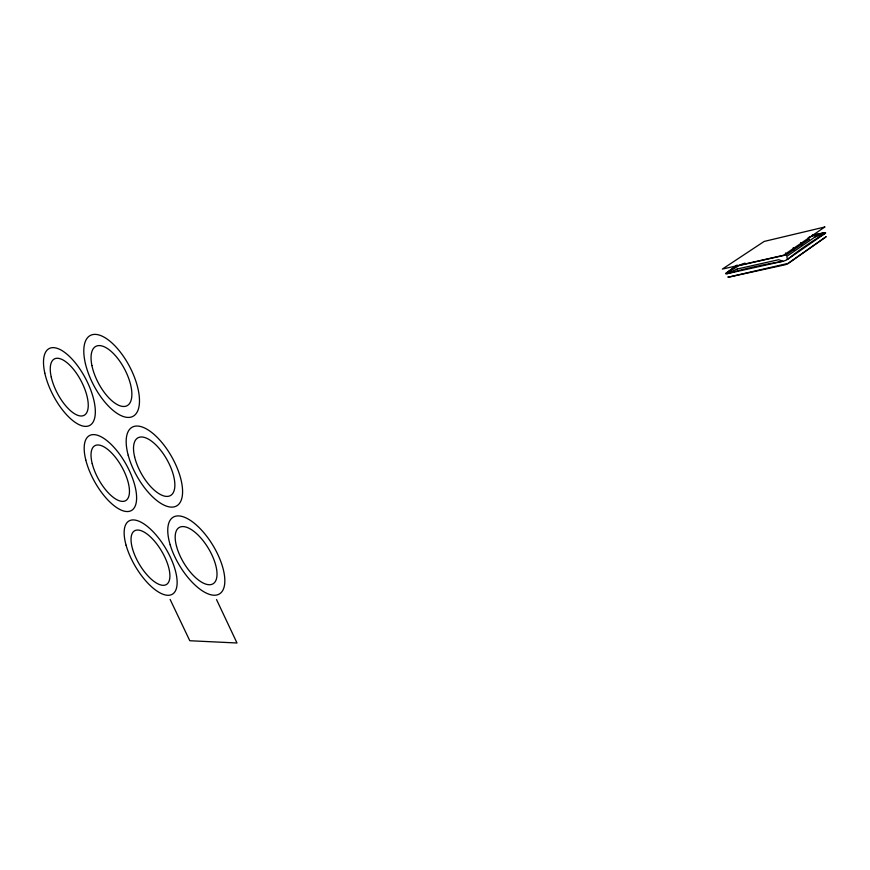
<?xml version="1.0" encoding="UTF-8"?>
<svg xmlns="http://www.w3.org/2000/svg" width="870" height="870" viewBox="0 0 870 870"><rect width="100%" height="100%" fill="white"/><g stroke="black" fill="none" stroke-linecap="round" stroke-linejoin="round"><path stroke-width="1.3" d="M825.858 236.999L789.09 262.642M728.179 276.584L727.907 277.236L787.981 263.414M808.991 239.326L786.284 254.899L741.523 265.013M735.248 267.068L726.254 273.06A3.252 0.598 -21.5 0 0 726.907 273.724A937.98 523 35.2 0 1 782.957 261.272A3.404 0.642 -21 0 0 787.383 259.456L825.151 233.377A3.317 0.598 -20.7 0 0 824.184 232.845A899.232 520.336 34.1 0 0 812.297 235.107M740.294 264.893L726.254 273.06A818.833 430.15 -88.4 0 1 737.14 265.046M741.294 264.426L745.014 263.121M813.841 235.27L824.184 232.845L809.263 237.01M728.745 277.149L784.707 264.871A2.882 0.555 -20.9 0 0 788.47 263.327L826.195 236.607M170.128 599.441L189.791 640.733L236.999 642.995L216.532 599.582M785.534 252.996L786.415 255.247M800.781 242.567L801.661 244.785M793.212 247.743L794.092 249.984M808.263 237.456L809.122 239.663M814.853 237.097L786.828 256.367L787.383 259.456A857.396 427.572 -89.2 0 1 825.151 233.377L814.853 237.097M824.782 227.005L783.478 255.28L722.372 269.08L764.164 241.436L824.782 227.005M737.205 268.993L726.907 273.724L782.957 261.272L778.704 259.706L737.205 268.993M44.794 373.045A43.446 18.248 62.2 0 0 88.729 425.876A43.446 18.248 62.2 0 0 74.722 362.127A43.446 18.248 62.2 0 0 44.794 373.045M51.243 377.058A31.864 13.376 62.2 0 0 83.498 415.599A31.864 13.376 62.2 0 0 73.036 368.76A31.864 13.376 62.2 0 0 51.243 377.058M126.085 545.218A42.565 17.639 59.3 0 0 171.564 594.623A42.565 17.639 59.3 0 0 154.284 532.962A42.565 17.639 59.3 0 0 126.085 545.218M132.512 548.763A31.211 12.93 59.3 0 0 165.887 584.792A31.211 12.93 59.3 0 0 153.033 539.487A31.211 12.93 59.3 0 0 132.512 548.763M128.205 455.26A45.186 19.901 60.5 0 0 176.577 505.948A45.186 19.901 60.5 0 0 158.373 438.556A45.186 19.901 60.5 0 0 128.205 455.26M134.6 456.804A33.136 14.594 60.5 0 0 169.726 495.911A33.136 14.594 60.5 0 0 158.264 447.387A33.136 14.594 60.5 0 0 134.6 456.804M85.456 363.812A45.729 20.249 62.2 0 0 132.99 416.338A45.729 20.249 62.2 0 0 116.504 347.521A45.729 20.249 62.2 0 0 85.456 363.812M91.905 365.552A33.538 14.844 62.2 0 0 126.357 406.029A33.538 14.844 62.2 0 0 116.156 356.515A33.538 14.844 62.2 0 0 91.905 365.552M170.194 544.914A44.805 19.51 58.9 0 0 219.381 593.971A44.805 19.51 58.9 0 0 199.339 527.807A44.805 19.51 58.9 0 0 170.194 544.914M176.523 546.273A32.853 14.301 58.9 0 0 212.302 584.172A32.853 14.301 58.9 0 0 199.502 536.507A32.853 14.301 58.9 0 0 176.523 546.273M85.782 459.947A42.934 17.965 60.7 0 0 130.5 510.962A42.934 17.965 60.7 0 0 114.905 448.344A42.934 17.965 60.7 0 0 85.782 459.947M92.231 463.71A31.483 13.17 60.7 0 0 125.052 500.935A31.483 13.17 60.7 0 0 113.426 454.912A31.483 13.17 60.7 0 0 92.231 463.71"/></g></svg>
